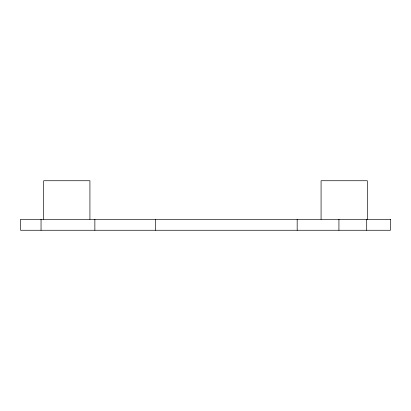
<?xml version="1.0" encoding="UTF-8"?>
<svg xmlns="http://www.w3.org/2000/svg" width="411" height="411" viewBox="0 0 411 411"><rect width="100%" height="100%" fill="white"/><g stroke="black" fill="none" stroke-linecap="round" stroke-linejoin="round"><path stroke-width="0.62" d="M367.311 219.32L367.311 180.737L321.073 180.737L321.073 219.32M366.704 219.32L366.704 230.263M338.931 219.32L338.931 230.263M297.174 219.32L297.174 230.263M155.522 219.32L155.522 230.263M94.864 219.32L94.864 230.263M89.927 219.32L89.927 180.737L43.689 180.737L43.689 219.32M41.043 219.32L41.043 230.263M390.45 219.32L20.55 219.32L20.55 230.263L390.45 230.263L390.45 219.32"/></g></svg>
